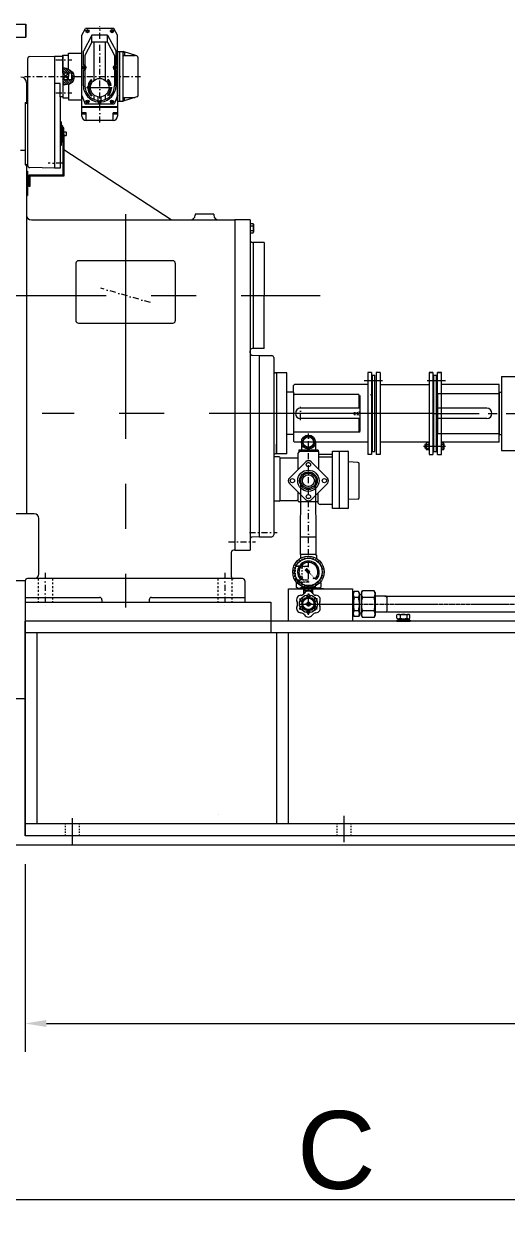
# Model space of a CAD drawing. Header units: millimetres. Extents: x 3 to 671030, y 2 to 511260.
# Drawn here: x 305350 to 331305, y 282249 to 347045 of the extents above; entities that cross this region are included whole.
import ezdxf

# ---------------------------------------------------------------- set-up
doc = ezdxf.new("R2010")
doc.units = ezdxf.units.MM
doc.header["$LTSCALE"] = 25.4
for name, pattern in [('CENTER', [50.8, 31.75, -6.35, 6.35, -6.35]), ('CHAIN', [0.7087, 0.4724, -0.0591, 0.1181, -0.0591]), ('DASHDOT', [25.4, 12.7, -6.35, 0, -6.35]), ('EB_DASH', [6, 3, -3]), ('虚线', [2, 1, -1])]:
    doc.linetypes.add(name, pattern=pattern)
doc.layers.get('Defpoints').update_dxf_attribs({"lineweight": 5})
for name, color, linetype, lineweight in [('CAXA1', 5, 'CENTER', 5), ('CAXA细实线层', 7, 'Continuous', 5), ('CAXA虚线层', 96, 'EB_DASH', 5), ('细实线层', 7, 'Continuous', 5)]:
    doc.layers.add(name, color=color, linetype=linetype, lineweight=lineweight)
doc.styles.add('Roman', font='arial.ttf')
doc.styles.get("Standard").update_dxf_attribs({"font": 'arial.ttf'})
doc.dimstyles.new('ISO-25', dxfattribs={"dimscale": 30, "dimtxt": 38.1, "dimasz": 38.1, "dimexe": 50.8, "dimexo": 50.8, "dimgap": 15.875, "dimtad": 1, "dimtih": 1, "dimtoh": 1, "dimdec": 1, "dimlfac": 0.03937, "dimdsep": 46, "dimtxsty": 'Standard', "dimcen": 63.5, "dimclrd": 7, "dimclre": 7, "dimclrt": 7, "dimadec": 0, "dimazin": 0, "dimtfac": 1, "dimtdec": 1, "dimtmove": 0, "dimatfit": 3, "dimfxl": 25.4, "dimlwd": 5, "dimlwe": 5, "dimarcsym": 0})

# ---------------------------------------------------------------- blocks, each defined once
blk = doc.blocks.new('*D43')
at = {"color": 7, "linetype": 'Continuous', "lineweight": 5, "transparency": 16777216}
for p, q in [((241070, 313059), (241070, 282249)), ((403198, 301325), (403198, 282249)), ((242213, 283773), (402055, 283773))]:
    blk.add_line(p, q, dxfattribs=at)
at = {"color": 7, "transparency": 16777216}
for points in [[(242213, 283963), (242213, 283582), (241070, 283773)], [(402055, 283963), (402055, 283582), (403198, 283773)]]:
    blk.add_solid(points, dxfattribs=at)
at = {"layer": 'Defpoints', "color": 0, "transparency": 16777216}
for p in [(241070, 314583), (403198, 302849), (403198, 283773)]:
    blk.add_point(p, dxfattribs=at)
at = {"color": 7, "lineweight": 5, "transparency": 16777216, "insert": (322134, 286416), "char_height": 4191, "attachment_point": 5, "style": 'Roman'}
blk.add_mtext('C', dxfattribs=at)
blk = doc.blocks.new('*D45')
at = {"color": 7, "linetype": 'Continuous', "lineweight": 5, "transparency": 16777216}
for p, q in [((305408, 301833), (305408, 291729)), ((370178, 301833), (370178, 291729)), ((306551, 293253), (369035, 293253))]:
    blk.add_line(p, q, dxfattribs=at)
at = {"color": 7, "transparency": 16777216}
for points in [[(306551, 293444), (306551, 293063), (305408, 293253)], [(369035, 293444), (369035, 293063), (370178, 293253)]]:
    blk.add_solid(points, dxfattribs=at)
at = {"layer": 'Defpoints', "color": 0, "transparency": 16777216}
for p in [(305408, 303357), (370178, 303357), (370178, 293253)]:
    blk.add_point(p, dxfattribs=at)
at = {"color": 7, "lineweight": 5, "transparency": 16777216, "insert": (337793, 295825), "char_height": 4191, "attachment_point": 5, "style": 'Roman'}
blk.add_mtext('A', dxfattribs=at)

msp = doc.modelspace()

# ---------------------------------------------------------------- hatches: boundary and pattern name
at = {"lineweight": 5, "ltscale": 2}
h = msp.add_hatch(dxfattribs=at)
h.set_pattern_fill('ANSI31', scale=25.4, angle=90, style=0)
h.set_pattern_definition([(135, (-4410106.21, 1945943.74), (-57.0246264, -57.0246264), [])])
edge = h.paths.add_edge_path()
edge.add_line((307440.31, 344403.1), (307440.31, 344672.7))
edge.add_spline(control_points=[(307440.32, 344672.7), (307537.62, 344722.59), (307953.14, 344554.36), (308021.96, 344308.34), (308024.06, 344225.29)], knot_values=[3.63089572, 3.63089572, 3.63089572, 3.63089572, 20.67694733, 29.39845866, 29.39845866, 29.39845866, 29.39845866], degree=3, periodic=0)
edge.add_line((308024.06, 344225.29), (307922.92, 344225.29))
edge.add_line((307922.92, 344225.29), (307922.92, 344403.1))
edge.add_line((307922.92, 344403.1), (307440.31, 344403.1))
edge = h.paths.add_edge_path()
edge.add_line((307745.11, 344047.5), (307922.92, 344047.5))
edge.add_line((307922.92, 344047.5), (307922.92, 344225.29))
edge.add_line((307922.92, 344225.29), (308024.06, 344225.29))
edge.add_spline(control_points=[(308024.06, 344225.29), (308025.71, 344159.61), (308001.11, 344020.68), (307929.47, 343824.28), (307577.59, 343769.66), (307440.32, 343754.06)], knot_values=[29.39845866, 29.39845866, 29.39845866, 29.39845866, 36.29649367, 44.02063396, 53.74173485, 53.74173485, 53.74173485, 53.74173485], degree=3, periodic=0)
edge.add_line((307440.31, 343754.06), (307440.31, 344033.59))
edge.add_line((307440.31, 344033.59), (307440.31, 344047.49))
edge.add_line((307440.31, 344047.49), (307745.11, 344047.49))
edge.add_line((307745.11, 344047.49), (307745.11, 344047.5))
at = {"linetype": 'Continuous', "lineweight": 5}
h = msp.add_hatch(color=7, dxfattribs=at)
h.paths.add_polyline_path([(320994.68, 317196.2), (320951.13, 317235.1), (320950.09, 317236.08), (320949, 317237), (320658.66, 317496.3), (320670.25, 317502.29), (320680.37, 317510.51), (320688.6, 317520.63), (320694.58, 317532.22)], flags=0)
h.paths.add_polyline_path([(320619.08, 317616.76), (320608.66, 317612.98), (320599.06, 317607.44), (320590.57, 317600.32), (320583.45, 317591.82), (320577.91, 317582.22), (320574.12, 317571.8), (320524.11, 317616.47), (320517.69, 317620.65), (320510.32, 317622.73), (320478.16, 317626.72), (320476.1, 317627.15), (320474.15, 317627.91), (320472.34, 317628.99), (320470.74, 317630.34), (320464.85, 317636.24), (320463.27, 317638.16), (320462.09, 317640.36), (320461.37, 317642.74), (320461.13, 317645.22), (320461.37, 317647.69), (320462.09, 317650.08), (320463.27, 317652.27), (320464.85, 317654.2), (320536.69, 317726.04), (320538.61, 317727.62), (320540.81, 317728.79), (320543.19, 317729.52), (320545.67, 317729.76), (320548.15, 317729.52), (320550.53, 317728.79), (320552.72, 317727.62), (320554.65, 317726.04), (320560.54, 317720.15), (320561.9, 317718.54), (320562.97, 317716.74), (320563.74, 317714.78), (320564.17, 317712.73), (320568.15, 317680.57), (320570.23, 317673.19), (320574.42, 317666.77)], flags=0)
msp.add_hatch(color=7, dxfattribs=at).paths.add_polyline_path([(320694.58, 317532.22), (320688.6, 317520.63), (320680.37, 317510.51), (320670.25, 317502.29), (320658.66, 317496.3), (320649.1, 317493.39), (320639.2, 317492.02), (320629.21, 317492.22), (320619.37, 317493.99), (320609.93, 317497.28), (320601.13, 317502), (320593.17, 317508.05), (320586.26, 317515.28), (320580.58, 317523.49), (320576.25, 317532.5), (320573.39, 317542.08), (320572.06, 317551.98), (320572.31, 317561.98), (320574.12, 317571.8), (320577.91, 317582.22), (320583.45, 317591.82), (320590.57, 317600.32), (320599.06, 317607.44), (320608.66, 317612.98), (320619.08, 317616.76), (320628.91, 317618.57), (320638.9, 317618.82), (320648.81, 317617.5), (320658.38, 317614.64), (320667.39, 317610.31), (320675.61, 317604.62), (320682.83, 317597.71), (320688.88, 317589.76), (320693.61, 317580.95), (320696.9, 317571.51), (320698.66, 317561.68), (320698.86, 317551.68), (320697.49, 317541.78)], flags=0)

# ---------------------------------------------------------------- linework, layer by layer
at = {"color": 7, "lineweight": 5}
for p, q in [((292619.41, 347044.69), (305446.41, 347044.69)), ((305446.41, 346333.49), (305446.41, 347044.69)), ((308448.69, 346451.6), (308651.89, 346799.58)), ((310175.89, 346799.58), (308651.89, 346799.58)), ((308705.23, 346677.66), (308743.33, 346677.66)), ((308705.23, 346677.66), (308705.23, 346652.26)), ((308743.33, 346677.66), (308743.33, 346715.76)), ((308743.33, 346715.76), (308768.73, 346715.76)), ((308768.73, 346715.76), (308768.73, 346677.66)), ((308768.73, 346677.66), (308806.83, 346677.66)), ((308806.83, 346677.66), (308806.83, 346652.26)), ((310020.95, 346652.26), (310020.95, 346677.66)), ((310020.95, 346677.66), (310059.05, 346677.66)), ((310059.05, 346677.66), (310059.05, 346715.76)), ((310059.05, 346715.76), (310084.45, 346715.76)), ((310084.45, 346715.76), (310084.45, 346677.66)), ((310084.45, 346677.66), (310122.55, 346677.66)), ((310122.55, 346664.96), (310122.55, 346677.66)), ((310122.55, 346677.66), (310122.55, 346652.26)), ((310379.09, 346451.6), (310175.89, 346799.58)), ((299032.91, 346333.49), (305446.41, 346333.49)), ((308448.69, 343455.67), (308448.69, 346451.6)), ((308994.79, 346456.68), (308535.05, 345580.38)), ((308994.79, 346075.68), (308615.01, 345351.78)), ((308743.33, 346652.26), (308705.23, 346652.26)), ((308743.33, 346614.16), (308743.33, 346652.26)), ((308768.73, 346614.16), (308743.33, 346614.16)), ((308806.83, 346652.26), (308768.73, 346652.26)), ((308768.73, 346652.26), (308768.73, 346614.16)), ((309832.99, 346456.68), (308994.79, 346456.68)), ((308994.79, 346075.68), (308994.79, 346456.68)), ((309832.99, 346075.68), (308994.79, 346075.68)), ((309109.09, 344016.33), (309109.09, 346075.68)), ((309718.69, 344016.33), (309718.69, 346075.68)), ((309832.99, 346075.68), (309832.99, 346456.68)), ((309832.99, 346456.68), (310292.73, 345580.38)), ((309832.99, 346075.68), (310212.78, 345351.78)), ((310059.05, 346652.26), (310020.95, 346652.26)), ((310059.05, 346614.16), (310059.05, 346652.26)), ((310084.45, 346614.16), (310059.05, 346614.16)), ((310071.75, 346614.16), (310084.45, 346614.16)), ((310122.55, 346652.26), (310084.45, 346652.26)), ((310084.45, 346652.26), (310084.45, 346614.16)), ((310379.09, 345562.6), (310379.09, 346451.6)), ((307440.31, 344403.1), (307440.31, 345368.29)), ((307440.31, 345368.29), (307745.11, 345368.29)), ((307745.11, 345476.24), (308448.69, 345476.24)), ((307745.11, 344611.24), (307745.11, 345476.24)), ((308535.05, 344823.93), (308535.05, 345580.38)), ((310292.73, 344823.93), (310292.73, 345580.38)), ((310379.09, 345562.6), (310673.73, 345562.6)), ((310379.09, 342887.98), (310379.09, 345562.6)), ((310470.53, 342887.98), (310470.53, 345562.6)), ((310495.93, 342887.98), (310495.93, 345562.6)), ((310673.73, 342887.98), (310673.73, 345562.6)), ((311413.2, 345327.32), (310673.73, 345562.6)), ((310673.73, 345524.11), (310749.93, 345524.11)), ((310673.73, 345374.6), (310749.93, 345374.6)), ((310749.93, 345524.11), (310749.93, 345374.6)), ((308545.21, 344711.7), (308545.21, 344749.8)), ((308545.21, 344749.8), (308570.61, 344749.8)), ((308570.61, 344749.8), (308570.61, 344711.7)), ((308615.01, 345351.78), (308615.03, 344812.43)), ((310212.78, 345351.78), (310212.76, 344812.43)), ((310257.17, 344711.7), (310257.17, 344749.8)), ((310257.17, 344749.8), (310282.57, 344749.8)), ((310282.57, 344749.8), (310282.57, 344711.7)), ((310673.73, 345359.4), (311312.36, 345359.4)), ((311483.99, 343220.08), (311483.99, 345230.5)), ((307922.92, 344403.1), (307440.31, 344403.1)), ((307922.92, 344047.5), (307922.92, 344403.1)), ((308507.11, 344711.7), (308545.21, 344711.7)), ((308507.11, 344711.7), (308507.11, 344686.3)), ((308545.21, 344686.3), (308507.11, 344686.3)), ((308535.05, 343728.72), (308535.05, 344574.07)), ((308545.21, 344648.2), (308545.21, 344686.3)), ((308570.61, 344648.2), (308545.21, 344648.2)), ((308570.61, 344711.7), (308608.71, 344711.7)), ((308608.71, 344686.3), (308570.61, 344686.3)), ((308570.61, 344686.3), (308570.61, 344648.2)), ((308608.71, 344711.7), (308608.71, 344686.3)), ((308615.03, 344585.57), (308615.06, 343728.72)), ((310212.75, 344585.57), (310212.72, 343728.72)), ((310219.07, 344711.7), (310257.17, 344711.7)), ((310219.07, 344711.7), (310219.07, 344686.3)), ((310257.17, 344686.3), (310219.07, 344686.3)), ((310257.17, 344648.2), (310257.17, 344686.3)), ((310282.57, 344648.2), (310257.17, 344648.2)), ((310282.57, 344711.7), (310320.67, 344711.7)), ((310320.67, 344686.3), (310282.57, 344686.3)), ((310282.57, 344686.3), (310282.57, 344648.2)), ((310292.73, 343728.72), (310292.73, 344574.07)), ((310320.67, 344711.7), (310320.67, 344686.3)), ((305484.51, 343882.39), (305484.51, 342790.19)), ((307922.92, 344047.5), (307440.31, 344047.5)), ((307440.31, 344033.59), (307440.31, 343082.29)), ((307745.11, 343807.73), (307745.11, 342974.34)), ((307795.91, 344047.04), (307795.91, 344047.5)), ((308448.69, 342092.96), (308448.69, 343455.67)), ((310086.96, 343619.5), (308705.56, 343619.5)), ((308780.06, 343572.38), (308835.1, 343572.38)), ((308790.94, 343745.6), (308847.04, 343745.6)), ((308949.1, 344053.01), (308990.68, 344017.13)), ((309878.69, 344053.01), (309837.11, 344017.13)), ((310036.84, 343745.6), (309980.74, 343745.6)), ((310047.73, 343572.38), (309992.68, 343572.38)), ((307440.31, 343082.29), (307745.11, 343082.29)), ((307745.11, 342974.34), (308448.69, 342974.34)), ((308448.69, 343205.48), (308639.19, 342735.58)), ((308705.23, 342882.9), (308743.33, 342882.9)), ((308705.23, 342882.9), (308705.23, 342857.5)), ((308743.33, 342857.5), (308705.23, 342857.5)), ((308743.33, 342882.9), (308743.33, 342921)), ((308743.33, 342921), (308768.73, 342921)), ((308743.33, 342819.4), (308743.33, 342857.5)), ((308768.73, 342819.4), (308743.33, 342819.4)), ((308768.73, 342921), (308768.73, 342882.9)), ((308768.73, 342882.9), (308806.83, 342882.9)), ((308806.83, 342857.5), (308768.73, 342857.5)), ((308768.73, 342857.5), (308768.73, 342819.4)), ((308806.83, 342882.9), (308806.83, 342857.5)), ((308899.84, 343245.71), (308876.88, 343229.01)), ((308876.88, 343229.01), (308986.53, 343186.83)), ((308944.23, 343277.98), (308967.05, 343294.96)), ((308967.05, 343294.96), (308986.53, 343186.83)), ((309109.09, 342990.33), (309109.09, 343222.67)), ((309330.1, 342853.88), (309330.1, 343126.19)), ((309363.09, 342868.77), (309401.19, 342868.77)), ((309363.09, 342868.77), (309363.09, 342843.37)), ((309401.19, 342843.37), (309363.09, 342843.37)), ((309401.19, 342868.77), (309401.19, 342906.87)), ((309401.19, 342906.87), (309426.59, 342906.87)), ((309401.19, 342805.27), (309401.19, 342843.37)), ((309426.59, 342805.27), (309401.19, 342805.27)), ((309426.59, 342906.87), (309426.59, 342868.77)), ((309426.59, 342868.77), (309464.69, 342868.77)), ((309464.69, 342843.37), (309426.59, 342843.37)), ((309426.59, 342843.37), (309426.59, 342805.27)), ((309464.69, 342868.77), (309464.69, 342843.37)), ((309497.68, 342853.88), (309497.68, 343126.19)), ((309718.69, 342990.33), (309718.69, 343222.67)), ((309860.73, 343294.96), (309841.26, 343186.83)), ((309950.91, 343229.01), (309841.26, 343186.83)), ((309883.56, 343277.98), (309860.73, 343294.96)), ((309927.94, 343245.71), (309950.91, 343229.01)), ((310020.95, 342882.9), (310059.05, 342882.9)), ((310020.95, 342882.9), (310020.95, 342857.5)), ((310059.05, 342857.5), (310020.95, 342857.5)), ((310059.05, 342882.9), (310059.05, 342921)), ((310059.05, 342921), (310084.45, 342921)), ((310059.05, 342819.4), (310059.05, 342857.5)), ((310084.45, 342819.4), (310059.05, 342819.4)), ((310084.45, 342921), (310084.45, 342882.9)), ((310084.45, 342882.9), (310122.55, 342882.9)), ((310122.55, 342857.5), (310084.45, 342857.5)), ((310084.45, 342857.5), (310084.45, 342819.4)), ((310122.55, 342882.9), (310122.55, 342857.5)), ((310379.09, 343205.48), (310188.59, 342735.58)), ((310379.09, 342887.98), (310673.73, 342887.98)), ((310379.09, 342887.98), (310379.09, 342092.96)), ((311413.2, 343123.26), (310673.73, 342887.98)), ((310673.73, 343091.18), (311312.36, 343091.18)), ((310673.73, 343075.98), (310749.93, 343075.98)), ((310673.73, 342926.47), (310749.93, 342926.47)), ((310749.93, 342926.47), (310749.93, 343075.98)), ((310379.09, 342583.18), (308448.69, 342583.18)), ((310379.09, 342557.78), (308448.69, 342557.78)), ((308695.07, 342265.68), (308448.69, 342265.68)), ((308470.28, 342265.68), (308470.28, 342189.48)), ((308673.48, 342189.48), (308470.28, 342189.48)), ((310188.59, 342735.58), (308639.19, 342735.58)), ((308673.48, 342265.68), (308673.48, 342189.48)), ((308695.07, 341846.58), (308695.07, 342265.68)), ((310132.71, 341846.58), (310132.71, 342265.68)), ((310379.09, 342265.68), (310132.71, 342265.68)), ((310154.3, 342265.68), (310154.3, 342189.48)), ((310357.5, 342189.48), (310154.3, 342189.48)), ((310357.5, 342265.68), (310357.5, 342189.48)), ((310132.71, 341846.58), (308695.07, 341846.58)), ((313256.91, 336503.69), (307478.41, 340272.08)), ((305484.51, 339488.19), (305484.51, 320692.19)), ((305738.51, 336503.69), (316685.91, 336503.69)), ((315555.61, 336808.49), (314539.61, 336808.49)), ((314539.61, 336808.49), (314539.61, 336757.69)), ((315555.61, 336808.49), (315555.61, 336757.69)), ((316685.91, 336503.69), (316685.91, 318723.69)), ((317498.71, 336503.69), (316685.91, 336503.69)), ((317498.71, 336503.69), (317498.71, 319306.77)), ((317498.71, 336311.28), (317669.71, 336311.28)), ((317498.71, 336311.28), (317498.71, 335807.09)), ((317669.71, 336311.28), (317689.21, 336277.51)), ((317498.71, 336185.24), (317669.71, 336185.24)), ((317498.71, 336059.19), (317498.71, 336059.19)), ((317498.71, 336059.19), (317498.71, 336059.19)), ((317498.71, 336059.19), (317498.71, 336059.19)), ((317498.71, 335933.14), (317669.71, 335933.14)), ((317498.71, 335807.09), (317669.71, 335807.09)), ((317669.71, 335807.09), (317689.21, 335840.87)), ((317689.21, 336277.51), (317689.21, 335840.87)), ((317663.81, 335297.19), (317625.71, 335297.19)), ((317663.81, 335297.19), (317663.81, 331068.93)), ((318248.01, 335297.19), (317663.81, 335297.19)), ((317663.81, 335297.19), (317663.81, 329582.19)), ((318248.01, 335297.19), (318248.01, 332439.69)), ((308138.81, 334182.86), (308138.81, 331075.76)), ((313345.81, 334309.86), (308265.81, 334309.86)), ((313472.81, 334182.86), (313472.81, 331075.76)), ((318248.01, 329582.19), (318248.01, 332439.69)), ((308265.81, 330948.76), (308285.98, 330948.76)), ((308285.98, 330948.76), (313345.81, 330948.76)), ((317498.71, 329347), (317498.71, 329455.19)), ((317619.07, 329220.17), (317981.31, 329201.19)), ((317663.81, 329582.19), (317625.71, 329582.19)), ((318248.01, 329582.19), (317663.81, 329582.19)), ((317981.31, 329201.19), (318667.11, 329201.19)), ((317981.31, 329201.19), (317981.31, 319452.58)), ((318768.71, 329099.59), (318768.71, 323757.88)), ((318921.11, 328274.09), (318870.31, 328274.09)), ((319479.91, 328274.09), (318921.11, 328274.09)), ((318921.11, 328274.09), (318921.11, 323905.29)), ((319479.91, 323905.29), (319479.91, 328274.09)), ((331011.51, 328084.5), (332154.51, 328084.5)), ((331011.51, 328084.5), (331011.51, 324094.99)), ((319835.51, 327232.69), (319479.91, 327232.69)), ((319835.51, 327232.69), (319479.91, 327232.69)), ((319835.51, 327232.69), (319835.51, 324946.69)), ((319835.51, 327232.69), (319835.51, 324946.69)), ((330884.51, 327232.74), (330884.51, 324946.74)), ((330884.51, 327232.74), (331011.51, 327232.74)), ((323340.71, 327105.69), (319886.31, 327105.69)), ((323340.71, 327105.69), (319886.31, 327105.69)), ((323340.71, 327105.69), (323340.71, 326369.09)), ((323340.71, 327105.69), (323340.71, 326369.09)), ((323391.51, 327054.89), (323391.51, 325124.49)), ((323391.51, 327054.89), (323391.51, 325124.49)), ((323975.71, 327105.69), (324026.51, 327054.89)), ((323975.71, 327105.69), (324026.51, 327054.89)), ((327582.51, 327169.24), (327582.51, 325010.24)), ((327582.51, 327169.24), (330884.51, 327169.24)), ((323391.51, 326369.09), (320216.51, 326369.09)), ((323391.51, 326369.09), (320470.51, 326369.09)), ((330224.11, 326369.14), (327582.51, 326369.14)), ((323391.51, 325810.29), (320216.51, 325810.29)), ((323391.51, 325810.29), (320453.97, 325810.29)), ((323340.71, 325810.29), (323340.71, 325073.69)), ((323340.71, 325810.29), (323340.71, 325073.69)), ((330224.11, 325810.34), (327582.51, 325810.34)), ((319835.4, 324946.69), (319479.91, 324946.69)), ((319835.51, 324946.69), (319479.91, 324946.69)), ((323340.71, 325073.69), (319886.31, 325073.69)), ((323340.71, 325073.69), (319886.31, 325073.69)), ((320459.64, 324850.08), (320283.66, 324545.28)), ((320811.59, 324850.08), (320459.64, 324850.08)), ((320987.57, 324545.28), (320811.59, 324850.08)), ((323340.71, 325073.69), (323391.51, 325124.49)), ((323340.71, 325073.69), (323391.51, 325124.49)), ((327582.51, 325010.24), (330884.51, 325010.24)), ((330884.51, 324946.74), (331011.51, 324946.74)), ((318921.11, 323905.29), (318921.11, 324438.69)), ((321154.49, 324113.57), (320116.73, 324113.57)), ((320116.73, 324113.57), (320116.73, 323982.87)), ((321194.06, 324037.28), (320116.73, 324037.28)), ((320254.61, 324545.28), (320254.61, 324113.57)), ((320283.66, 324545.28), (320459.64, 324240.48)), ((320459.64, 324240.48), (320811.59, 324240.48)), ((320811.59, 324240.48), (320987.57, 324545.28)), ((321016.61, 324545.28), (321016.61, 324113.57)), ((321154.49, 324113.57), (321154.49, 324037.28)), ((321194.06, 323076.55), (321194.06, 324037.28)), ((321932.69, 324052.57), (322745.49, 324052.57)), ((321932.69, 320976.63), (321932.69, 324052.57)), ((322299.46, 320976.63), (322299.46, 324052.57)), ((322796.29, 321027.43), (322796.29, 324001.77)), ((331011.51, 324094.99), (332154.51, 324094.99)), ((318768.71, 323803.69), (318768.71, 323757.88)), ((318768.71, 323757.88), (318768.71, 319554.18)), ((319060.81, 323757.88), (318768.71, 323757.88)), ((318921.11, 323905.29), (318870.31, 323905.29)), ((319479.91, 323905.29), (318921.11, 323905.29)), ((319111.61, 321421.08), (319111.61, 323707.08)), ((319111.61, 323707.08), (320077.17, 323707.08)), ((319611.86, 322611.24), (320491.93, 323491.31)), ((320077.17, 323076.55), (320077.17, 323968.47)), ((320779.3, 323491.31), (321659.36, 322611.24)), ((321194.06, 323902.91), (321932.69, 323902.91)), ((321932.69, 323731.32), (321194.06, 323731.32)), ((323295.05, 323447.72), (322796.29, 323481.43)), ((323366.11, 321558.34), (323366.11, 323371.69)), ((320491.93, 321443.81), (319611.86, 322323.87)), ((320779.3, 321443.81), (321659.36, 322323.87)), ((319111.61, 321408.38), (320016.02, 321408.38)), ((320077.17, 321398.22), (320077.17, 321858.57)), ((321138.87, 321803.38), (321138.87, 321322.02)), ((323295.05, 321482.32), (322796.29, 321448.61)), ((319060.81, 321370.28), (318768.71, 321370.28)), ((321138.87, 321322.02), (320153.37, 321322.02)), ((321932.69, 321195.02), (321265.87, 321195.02)), ((322299.46, 320976.63), (321932.69, 320976.63)), ((322745.49, 320976.63), (322299.46, 320976.63)), ((305890.91, 320692.19), (304468.51, 320692.19)), ((306144.91, 317453.69), (306144.91, 320438.19)), ((317981.31, 319452.58), (317619.07, 319433.59)), ((317981.31, 319960.58), (317981.31, 319452.58)), ((317981.31, 319452.58), (318667.11, 319452.58)), ((317498.71, 319306.77), (317498.71, 318723.69)), ((316482.72, 318596.69), (316482.72, 317326.69)), ((316685.91, 318723.69), (316609.72, 318723.69)), ((316685.91, 318723.69), (317498.71, 318723.69)), ((305408.31, 317072.69), (305408.31, 315929.69)), ((317092.31, 317199.69), (305535.31, 317199.69)), ((317219.31, 317072.69), (317219.31, 315929.69)), ((305408.31, 316183.69), (309408.81, 316183.69)), ((305408.31, 315929.69), (317219.31, 315929.69)), ((309535.81, 316056.69), (309535.81, 315929.69)), ((312075.81, 316056.69), (312075.81, 315929.69)), ((312202.81, 316183.69), (317219.31, 316183.69)), ((422698.86, 302848.68), (248756.92, 302848.68))]:
    msp.add_line(p, q, dxfattribs=at)
at = {"color": 7, "linetype": 'DASHDOT', "lineweight": 5}
for p, q in [((309413.89, 341740.97), (309413.89, 346908.22)), ((307060.72, 345114.29), (307908.18, 345114.29)), ((305367.9, 344225.29), (307440.31, 344225.29)), ((307440.31, 344225.29), (308392.46, 344225.29)), ((307440.31, 344225.29), (311610.49, 344225.29)), ((307060.72, 343336.29), (307908.18, 343336.29)), ((307400.78, 339551.69), (306648.64, 339551.69)), ((312139.59, 332050.53), (309472.03, 332828.56)), ((312139.59, 332050.53), (309472.03, 332828.56)), ((320216.51, 325734.09), (320216.51, 326445.29)), ((320635.61, 315241.32), (320635.61, 325007.35)), ((317470.11, 319681.18), (318952.05, 319681.18)), ((316338.22, 319168.19), (317791.82, 319168.19)), ((306487.81, 317508.45), (306487.81, 315598.32)), ((316139.81, 317508.45), (316139.81, 315598.32))]:
    msp.add_line(p, q, dxfattribs=at)
at = {"color": 7, "linetype": 'Continuous', "lineweight": 5}
for p, q in [((327125.2, 328299.63), (327328.4, 328299.63)), ((327328.4, 328299.54), (327125.2, 328299.54)), ((327379.31, 328147.14), (327513.93, 328147.14)), ((327582.51, 328299.63), (327785.71, 328299.63)), ((327785.71, 328299.54), (327582.51, 328299.54)), ((319886.31, 327639.14), (319835.51, 327588.34)), ((319835.51, 327232.74), (319835.51, 327588.34)), ((319835.51, 327232.74), (319835.51, 324946.74)), ((319835.51, 324946.74), (319835.51, 324591.14)), ((319886.31, 324540.34), (319835.51, 324591.14)), ((323823.31, 324540.34), (319886.31, 324540.34)), ((324077.17, 324032.34), (324211.79, 324032.34)), ((326896.71, 324413.34), (326896.71, 324210.14)), ((326962.64, 324413.34), (326896.71, 324413.34)), ((326962.64, 324210.14), (326896.71, 324210.14)), ((326962.64, 324168.76), (326962.64, 324454.72)), ((327109.91, 324502.39), (326977.93, 324502.39)), ((326977.93, 324407.06), (327109.91, 324407.06)), ((326977.93, 324216.42), (327109.91, 324216.42)), ((327109.91, 324121.1), (326977.93, 324121.1)), ((327125.2, 324168.76), (327125.2, 324454.72)), ((327785.71, 324502.39), (327785.71, 324121.1)), ((327905.04, 324502.39), (327785.71, 324502.39)), ((327785.71, 324413.34), (327785.71, 324210.14)), ((327905.04, 324407.06), (327785.71, 324407.06)), ((327905.04, 324216.42), (327785.71, 324216.42)), ((327905.04, 324121.1), (327785.71, 324121.1)), ((327920.33, 324454.72), (327920.33, 324168.76)), ((324026.51, 323879.94), (323823.31, 323879.94)), ((324483.57, 323879.94), (324280.37, 323879.94)), ((327125.2, 323880.03), (327328.4, 323880.03)), ((327582.51, 323880.03), (327785.71, 323880.03)), ((320216.54, 318494.52), (320216.54, 319407.48)), ((321054.61, 319427.75), (320216.62, 319427.75)), ((321054.74, 318494.52), (321054.74, 319427.75)), ((320263.19, 318494.52), (320203.9, 318460.29)), ((320203.9, 318460.29), (320203.9, 318281.37)), ((321008.21, 318494.52), (320263.19, 318494.52)), ((321008.21, 318494.52), (321067.5, 318460.29)), ((321008.21, 318494.52), (321067.5, 318460.29)), ((321067.5, 318460.29), (321067.5, 318281.1)), ((320330.14, 317860.74), (320276.26, 317914.63)), ((320536.69, 317726.04), (320464.85, 317654.2)), ((320470.74, 317630.34), (320464.85, 317636.24)), ((320478.16, 317626.72), (320510.32, 317622.73)), ((320524.11, 317616.47), (320574.12, 317571.8)), ((320560.54, 317720.15), (320554.65, 317726.04)), ((320564.17, 317712.73), (320568.15, 317680.57)), ((320574.42, 317666.77), (320619.08, 317616.76)), ((305408.31, 317080.9), (299188.84, 317080.9)), ((305408.31, 317072.67), (305408.31, 315929.67)), ((320004.37, 316994.11), (319967.68, 316972.93)), ((319967.68, 316972.93), (319967.68, 316739.51)), ((319967.68, 316972.93), (319967.68, 316739.51)), ((320330.14, 317250.09), (320276.26, 317196.2)), ((321266.68, 316994.31), (321303.72, 316972.93)), ((321303.72, 316972.93), (321303.72, 316739.51)), ((321303.72, 316972.93), (321303.72, 316739.51)), ((319568.58, 316640.81), (322997.63, 316640.81)), ((319568.58, 314913.72), (319568.58, 316640.81)), ((319568.72, 315066.33), (319568.72, 316640.81)), ((320051.5, 316691.12), (319967.68, 316739.51)), ((320051.5, 316691.12), (319967.68, 316739.51)), ((320051.5, 316691.12), (320451.32, 316691.12)), ((320134.05, 316691.12), (320134.05, 316640.59)), ((320276.29, 316791.05), (320276.29, 316739.51)), ((320394.17, 316377.56), (320394.17, 316717.21)), ((320876.77, 316539.41), (320394.17, 316539.41)), ((320451.32, 316539.41), (320451.32, 316731.19)), ((320635.47, 316374.31), (320540.15, 316209.21)), ((320730.79, 316209.21), (320540.15, 316209.21)), ((320635.47, 316691.81), (320635.47, 316526.14)), ((320635.47, 316374.31), (320730.79, 316209.21)), ((320819.62, 316539.41), (320819.62, 316731.19)), ((321219.44, 316691.12), (320819.62, 316691.12)), ((320876.77, 316377.56), (320876.77, 316717.21)), ((320994.65, 316791.05), (320994.65, 316739.51)), ((321137.35, 316691.12), (321137.35, 316640.59)), ((321219.44, 316691.12), (321303.26, 316739.51)), ((321219.9, 316691.12), (321303.72, 316739.51)), ((321219.9, 316691.12), (321303.72, 316739.51)), ((322997.63, 316640.81), (322997.63, 314913.7)), ((323048.31, 316323.37), (322997.63, 316323.37)), ((323048.31, 316323.34), (322997.63, 316323.34)), ((323048.31, 316412.27), (323096.71, 316496.09)), ((323048.31, 316412.24), (323096.7, 316496.06)), ((323048.31, 316412.27), (323048.31, 316247.17)), ((323048.31, 316412.24), (323048.31, 316247.14)), ((323048.31, 316247.14), (323048.31, 315243.84)), ((323330.12, 316496.06), (323096.7, 316496.06)), ((323330.12, 316496.09), (323096.71, 316496.09)), ((323378.51, 316412.27), (323330.12, 316496.09)), ((323378.51, 316412.24), (323330.12, 316496.06)), ((323378.51, 316412.27), (323378.51, 316323.37)), ((323378.51, 316412.24), (323378.51, 316323.34)), ((323480.11, 316323.34), (323378.51, 316323.34)), ((323378.51, 315243.84), (323378.51, 316323.34)), ((323480.11, 316450.59), (323535.71, 316546.89)), ((323480.11, 316450.56), (323535.71, 316546.86)), ((323480.11, 316450.59), (323480.11, 316323.37)), ((323480.11, 316450.56), (323480.11, 316323.34)), ((323480.11, 315205.52), (323480.11, 316323.34)), ((324161.11, 316546.89), (323535.71, 316546.89)), ((324161.11, 316546.86), (323535.71, 316546.86)), ((324216.71, 316450.59), (324161.11, 316546.89)), ((324216.71, 316450.56), (324161.11, 316546.86)), ((324216.71, 316450.59), (324216.71, 316259.87)), ((324216.71, 316450.59), (324216.71, 315205.52)), ((324817.48, 316259.87), (324216.71, 316259.87)), ((324817.48, 316259.84), (324216.71, 316259.84)), ((324737.83, 316247.17), (370905.24, 316247.14)), ((324851.71, 316200.55), (324817.48, 316259.84)), ((305408.31, 315929.67), (318362.4, 315929.67)), ((320162.53, 316101.26), (320353.18, 316101.26)), ((320162.53, 316101.26), (320257.85, 315936.16)), ((320162.53, 315555.16), (320257.85, 315720.26)), ((320162.53, 315555.16), (320353.18, 315555.16)), ((320254.47, 315828.21), (320444.97, 316158.17)), ((320444.97, 315498.26), (320254.47, 315828.21)), ((320254.61, 315828.21), (320445.11, 316158.17)), ((320445.11, 315498.26), (320254.61, 315828.21)), ((320257.85, 315936.16), (320353.18, 316101.26)), ((320353.18, 315555.16), (320257.85, 315720.26)), ((320444.97, 316158.17), (320825.97, 316158.17)), ((320445.11, 316158.17), (320826.11, 316158.17)), ((320574, 315839.39), (320620.23, 315830.99)), ((320574, 315817.04), (320620.23, 315825.44)), ((320579.59, 315838.37), (320579.59, 315818.05)), ((320619.69, 315843.99), (320596.35, 315835.33)), ((320619.69, 315812.44), (320596.35, 315821.1)), ((320619.69, 315843.99), (320628.36, 315867.33)), ((320626.47, 315837.22), (320619.69, 315843.99)), ((320626.47, 315819.21), (320619.69, 315812.44)), ((320619.69, 315812.44), (320628.36, 315789.1)), ((320632.7, 315843.45), (320620.23, 315830.99)), ((320620.23, 315830.99), (320620.23, 315825.44)), ((320632.7, 315812.97), (320620.23, 315825.44)), ((320624.29, 315889.68), (320632.7, 315843.45)), ((320624.29, 315766.75), (320632.7, 315812.97)), ((320645.63, 315884.09), (320625.31, 315884.09)), ((320625.31, 315772.33), (320645.63, 315772.33)), ((320638.24, 315843.45), (320632.7, 315843.45)), ((320632.7, 315812.97), (320638.24, 315812.97)), ((320646.65, 315889.68), (320638.24, 315843.45)), ((320650.71, 315830.99), (320638.24, 315843.45)), ((320638.24, 315812.97), (320650.71, 315825.44)), ((320646.65, 315766.75), (320638.24, 315812.97)), ((320651.25, 315843.99), (320642.58, 315867.33)), ((320651.25, 315812.44), (320642.58, 315789.1)), ((320651.25, 315843.99), (320644.48, 315837.22)), ((320644.48, 315819.21), (320651.25, 315812.44)), ((320696.94, 315839.39), (320650.71, 315830.99)), ((320650.71, 315825.44), (320650.71, 315830.99)), ((320696.94, 315817.04), (320650.71, 315825.44)), ((320651.25, 315843.99), (320674.59, 315835.33)), ((320651.25, 315812.44), (320674.59, 315821.1)), ((320691.35, 315838.37), (320691.35, 315818.05)), ((320825.97, 316158.17), (321016.47, 315828.21)), ((321016.47, 315828.21), (320825.97, 315498.26)), ((320826.11, 316158.17), (321016.61, 315828.21)), ((321016.61, 315828.21), (320826.11, 315498.26)), ((320917.77, 316101.26), (321013.09, 315936.16)), ((321108.41, 316101.26), (320917.77, 316101.26)), ((321013.09, 315720.26), (320917.77, 315555.16)), ((321108.41, 315555.16), (320917.77, 315555.16)), ((321108.41, 316101.26), (321013.09, 315936.16)), ((321108.41, 315555.16), (321013.09, 315720.26)), ((323330.12, 316187.51), (323096.7, 316187.51)), ((324161.11, 316187.51), (323535.71, 316187.51)), ((324851.71, 316200.55), (324851.71, 315455.53)), ((370167.31, 314913.84), (305408.31, 314913.67)), ((305408.31, 303356.68), (305408.31, 314913.67)), ((323734.59, 314913.7), (320051.76, 314913.7)), ((320825.97, 315498.26), (320444.97, 315498.26)), ((320826.11, 315498.26), (320445.11, 315498.26)), ((320730.79, 315447.21), (320540.15, 315447.21)), ((320635.47, 315282.11), (320540.15, 315447.21)), ((320635.47, 315282.11), (320730.79, 315447.21)), ((323048.94, 315332.74), (322997.63, 315332.74)), ((323048.31, 315243.84), (323048.31, 315408.94)), ((323048.31, 315243.84), (323096.7, 315160.02)), ((323330.12, 315468.63), (323096.7, 315468.63)), ((323330.12, 315160.02), (323096.7, 315160.02)), ((323378.51, 315243.84), (323330.12, 315160.02)), ((323480.11, 315332.74), (323378.51, 315332.74)), ((323378.51, 315332.74), (323378.51, 315243.84)), ((323480.11, 315332.74), (323480.11, 315205.52)), ((323480.11, 315205.52), (323535.71, 315109.22)), ((324161.11, 315468.63), (323535.71, 315468.63)), ((324161.11, 315109.22), (323535.71, 315109.22)), ((324216.71, 315205.52), (324161.11, 315109.22)), ((324817.48, 315396.24), (324216.71, 315396.24)), ((324216.71, 315205.52), (324216.71, 315396.24)), ((324774.65, 315408.94), (370905.24, 315408.94)), ((324851.71, 315455.53), (324817.48, 315396.24)), ((325387.29, 314964.47), (326098.49, 314964.47)), ((325387.29, 314964.47), (325387.29, 314913.67)), ((325387.29, 314913.67), (326098.49, 314913.67)), ((325390.94, 315066.62), (325390.94, 315243.32)), ((325438.09, 315045.9), (325438.09, 314964.47)), ((325478.93, 315269.27), (326006.86, 315269.27)), ((325478.93, 315040.67), (326006.86, 315040.67)), ((325566.92, 315243.32), (325566.92, 315066.62)), ((325918.87, 315243.32), (325918.87, 315066.62)), ((326047.69, 315045.9), (326047.69, 314964.47)), ((326094.84, 315066.62), (326094.84, 315243.32)), ((326098.49, 314964.47), (326098.49, 314913.67)), ((305662.31, 314278.8), (305408.31, 314278.8)), ((370178.31, 314278.68), (305408.31, 314278.68)), ((306043.31, 303991.68), (306043.31, 314278.68)), ((305408.31, 310730.9), (304773.31, 310730.9)), ((370178.31, 303991.86), (305408.31, 303991.68)), ((370178.31, 303356.68), (305408.31, 303356.68))]:
    msp.add_line(p, q, dxfattribs=at)
at = {"color": 7, "linetype": '虚线', "lineweight": 5, "ltscale": 1.5}
for p, q in [((323066.47, 326089.69), (323095.8, 326140.49)), ((323095.8, 326038.89), (323066.47, 326089.69)), ((323095.8, 326038.89), (323095.8, 326140.49)), ((323095.8, 326140.49), (323292.53, 326140.49)), ((323095.8, 326038.89), (323292.53, 326038.89)), ((323292.53, 326140.49), (323391.51, 326197.64)), ((323292.53, 326140.49), (323292.53, 326038.89)), ((323292.53, 326038.89), (323391.51, 325981.74))]:
    msp.add_line(p, q, dxfattribs=at)
at = {"color": 7, "linetype": '虚线', "lineweight": 5, "ltscale": 4}
for p, q in [((306106.81, 317199.69), (306106.81, 315929.69)), ((306868.81, 317199.69), (306868.81, 315929.69)), ((315758.81, 317199.69), (315758.81, 315929.69)), ((316520.81, 317199.69), (316520.81, 315929.69))]:
    msp.add_line(p, q, dxfattribs=at)
at = {"color": 7, "linetype": 'CHAIN', "lineweight": 5, "ltscale": 15}
msp.add_line((320163.32, 315828.21), (370432.35, 315828.04), dxfattribs=at)
at = {"color": 7, "lineweight": 5}
for centre, radius in [((308756.03, 346664.96), 83.82), ((310071.75, 346664.96), 83.82), ((308557.91, 344699), 83.82), ((310269.87, 344699), 83.82), ((309413.89, 343619.5), 500.38), ((308813.29, 343658.99), 44.57), ((308756.03, 342870.2), 83.82), ((309413.89, 342856.07), 83.82), ((310071.75, 342870.2), 83.82), ((320635.61, 324545.28), 381), ((320635.61, 324545.28), 279.4), ((320635.61, 323328.62), 114.3), ((320634.36, 322465.02), 571.5), ((320635.61, 322465.02), 472.44), ((320635.61, 322467.56), 406.4), ((320635.61, 322467.56), 317.5), ((319774.55, 322467.56), 114.3), ((321496.67, 322467.56), 114.3), ((320635.61, 321606.5), 114.3)]:
    msp.add_circle(centre, radius, dxfattribs=at)
at = {"color": 7, "linetype": 'Continuous', "lineweight": 5}
for centre, radius in [((320635.47, 317555.41), 844.55), ((320635.47, 317555.41), 736.6), ((320635.47, 317555.41), 63.5), ((320933.17, 317217.14), 25.4), ((320933.17, 317217.14), 12.7), ((320635.56, 315840.29), 482.6), ((320635.7, 315840.29), 482.6), ((320635.47, 315828.21), 330.2), ((320635.56, 315840.29), 304.8), ((320635.7, 315840.29), 304.8), ((320635.47, 315828.21), 101.6)]:
    msp.add_circle(centre, radius, dxfattribs=at)
at = {"color": 7, "lineweight": 5}
for centre, radius, start, end in [((308557.91, 344699), 127, 259.6302402, 100.3697598), ((310269.87, 344699), 127, 79.6302402, 280.3697598), ((311382.39, 345230.5), 101.6, 0, 72.3498758), ((305179.71, 343882.39), 304.8, 0, 90), ((309413.89, 343728.72), 878.84, 180, 264.5289181), ((309413.89, 343728.72), 798.83, 180, 263.9790073), ((309413.89, 343619.5), 635.58, 184.2516096, 216.0227023), ((309413.89, 343619.5), 635.58, 136.9945862, 168.5564195), ((309413.89, 343619.5), 580.71, 184.6542465, 216.0227023), ((309413.89, 343619.5), 580.71, 136.7849464, 167.4581571), ((309413.89, 343728.72), 878.84, 275.4710819, 0), ((309413.89, 343728.72), 798.83, 276.0209927, 0), ((309413.89, 343619.5), 580.71, 12.5418429, 43.2150536), ((309413.89, 343619.5), 635.58, 11.4435805, 43.0054138), ((309413.89, 343619.5), 580.71, 323.9772977, 355.3457535), ((309413.89, 343619.5), 635.58, 323.9772977, 355.7483904), ((311382.39, 343220.08), 101.6, 287.6501242, 0), ((308695.07, 342092.96), 246.38, 180, 270), ((310132.71, 342092.96), 246.38, 270, 0), ((305611.51, 339551.69), 127, 210.1369763, 233.1301024), ((305738.51, 336757.69), 254, 180, 270), ((314285.61, 336757.69), 254, 270, 0), ((315809.61, 336757.69), 254, 180, 270), ((317577.62, 336248.26), 111.6, 325.6157633, 25.6158227), ((317272.07, 336059.19), 417.14, 342.4120464, 17.5879536), ((317577.62, 335870.12), 111.6, 334.3841773, 34.3842367), ((317625.71, 335424.19), 127, 180, 270), ((308265.81, 334182.86), 127, 90, 180), ((313345.81, 334182.86), 127, 0, 90), ((308265.81, 331075.76), 127, 180, 270), ((313345.81, 331075.76), 127, 270, 0), ((317625.71, 329455.19), 127, 90, 180), ((317625.71, 329347), 127, 180, 267), ((318667.11, 329099.59), 101.6, 0, 90), ((318870.31, 328375.69), 101.6, 180, 270), ((319886.31, 327156.49), 50.8, 180, 270), ((320216.51, 326089.69), 279.4, 90, 270), ((330224.11, 326089.74), 279.4, 270, 90), ((319886.31, 325022.89), 50.8, 90, 180), ((320635.61, 322564.08), 1511.35, 110.1566432, 111.6848016), ((322745.49, 324001.77), 50.8, 0, 90), ((318870.31, 323803.69), 101.6, 90, 180), ((319060.81, 323707.08), 50.8, 360, 90), ((320635.61, 323347.62), 203.2, 45, 135), ((323289.91, 323371.69), 76.2, 0, 86.1339127), ((319755.55, 322467.56), 203.2, 135, 225), ((321515.68, 322467.56), 203.2, 315, 45), ((319060.81, 321421.08), 50.8, 270, 0), ((320016.02, 321332.18), 76.2, 25.6788864, 90.000165), ((320635.61, 321587.49), 203.2, 225, 315), ((323289.91, 321558.34), 76.2, 273.8660874, 0), ((320153.37, 321398.22), 76.2, 205.6793308, 270), ((321265.87, 321322.02), 127, 180, 270), ((322745.49, 321027.43), 50.8, 270, 0), ((305890.91, 320438.19), 254, 0, 90), ((318667.11, 319554.18), 101.6, 270, 0), ((317625.71, 319306.77), 127, 93, 180), ((316609.72, 318596.69), 127, 90, 180), ((305535.31, 317072.69), 127, 90, 180), ((305890.91, 317453.69), 254, 270, 0), ((316609.72, 317326.69), 127, 180, 270), ((317092.31, 317072.69), 127, 0, 90), ((309408.81, 316056.69), 127, 0, 90), ((312202.81, 316056.69), 127, 90, 180)]:
    msp.add_arc(centre, radius, start, end, dxfattribs=at)
at = {"color": 7, "linetype": 'Continuous', "lineweight": 5}
for centre, radius, start, end in [((327044.58, 324454.72), 81.93, 144.4299904, 215.5700096), ((327267.44, 324311.74), 304.8, 161.7760856, 198.2239144), ((327044.58, 324168.76), 81.93, 144.4299904, 215.5700096), ((327043.27, 324454.72), 81.93, 324.4299904, 35.5700096), ((326820.4, 324311.74), 304.8, 341.7760856, 18.2239144), ((327043.27, 324168.76), 81.93, 324.4299904, 35.5700096), ((327838.4, 324454.72), 81.93, 324.4299904, 35.5700096), ((327615.53, 324311.74), 304.8, 341.7760856, 18.2239144), ((327838.4, 324168.76), 81.93, 324.4299904, 35.5700096), ((320473.83, 317645.22), 12.7, 135.0000001, 225), ((320479.72, 317639.32), 12.7, 225.0000001, 262.9297877), ((320507.19, 317597.52), 25.4, 48.2320247, 82.9297878), ((320545.67, 317717.06), 12.7, 45, 135), ((320551.56, 317711.17), 12.7, 7.0702123, 45), ((320593.36, 317683.69), 25.4, 187.0702123, 221.7679753), ((305535.31, 317072.67), 127, 90, 180), ((320121.98, 316961.32), 270.2, 235.1748168, 304.8251832), ((320121.98, 316961.32), 270.2, 235.1748168, 304.8251832), ((320250.52, 316050.46), 254, 94.0555202, 205.9444798), ((320214.59, 316557.19), 254, 274.0555202, 325.9444798), ((320635.7, 318049.95), 1358.83, 254.6628264, 262.2015142), ((320514.82, 316240.17), 299.24, 66.2226839, 113.7773161), ((320635.47, 316272.71), 254, 34.0555202, 145.9444798), ((320756.12, 316238.58), 300.7, 66.3452888, 113.6547112), ((320635.24, 318049.95), 1358.83, 277.7984858, 285.3371736), ((321056.35, 316557.19), 254, 214.0555202, 265.9444798), ((321148.96, 316961.32), 270.2, 235.1748168, 304.8251832), ((321020.42, 316050.46), 254, 334.0555202, 85.9444798), ((323318.51, 316341.81), 270.2, 145.1748168, 214.8251832), ((323108.31, 316341.81), 270.2, 325.1748168, 34.8251832), ((323798.32, 316367.21), 318.21, 145.6157525, 214.3842475), ((323898.5, 316367.21), 318.21, 325.6157525, 34.3842475), ((320250.52, 315605.96), 254, 154.0555202, 265.9444798), ((319793.72, 315828.21), 254, 334.0555202, 25.9444798), ((321020.42, 315605.96), 254, 274.0555202, 25.9444798), ((321477.22, 315828.21), 254, 154.0555202, 205.9444798), ((324407.14, 315828.1), 1358.83, 164.6628264, 180), ((324407.14, 315828.04), 1358.83, 180, 195.3371736), ((322019.67, 315828.1), 1358.83, 0, 15.3371736), ((322019.67, 315828.04), 1358.83, 344.6628264, 0), ((324669.54, 315828.1), 1189.43, 162.4120462, 180), ((324669.54, 315828.04), 1189.43, 180, 197.5879538), ((323027.28, 315828.1), 1189.43, 0, 17.5879538), ((323027.28, 315828.04), 1189.43, 342.4120462, 0), ((320214.59, 315099.24), 254, 34.0555202, 85.9444798), ((320635.47, 315383.71), 254, 214.0555202, 325.9444798), ((321056.35, 315099.24), 254, 94.0555202, 145.9444798), ((323318.51, 315314.32), 270.2, 145.1748168, 214.8251832), ((323108.31, 315314.32), 270.2, 325.1748168, 34.8251832), ((323798.32, 315288.92), 318.21, 145.6157525, 214.3842475), ((323898.5, 315288.92), 318.21, 325.6157525, 34.3842475), ((325478.93, 315107.14), 162.13, 57.1327678, 122.8672322), ((325478.93, 315202.8), 162.13, 237.1327678, 302.8672322), ((325742.89, 314659.67), 609.6, 73.2213451, 106.7786549), ((325742.89, 315650.27), 609.6, 253.2213451, 286.7786549), ((326006.86, 315107.14), 162.13, 57.1327678, 122.8672322), ((326006.86, 315202.8), 162.13, 237.1327678, 302.8672322)]:
    msp.add_arc(centre, radius, start, end, dxfattribs=at)
at = {"color": 7, "lineweight": 5}
msp.add_open_spline([(307440.32, 344672.7), (307537.62, 344722.59), (308064.38, 344509.33), (308026.78, 344091.04), (307929.47, 343824.28), (307577.59, 343769.66), (307440.32, 343754.06)], degree=3, knots=[3.63089572, 3.63089572, 3.63089572, 3.63089572, 20.67694733, 36.29649367, 44.02063396, 53.74173485, 53.74173485, 53.74173485, 53.74173485], dxfattribs=at)
at = {"layer": 'CAXA1', "linetype": 'CENTER', "lineweight": 5, "ltscale": 15}
for p, q in [((310805.81, 336808.73), (310805.81, 315649.93)), ((239592.34, 332439.69), (321272.24, 332439.69)), ((327401.38, 326089.74), (306319.7, 326089.74))]:
    msp.add_line(p, q, dxfattribs=at)
at = {"layer": 'CAXA1', "linetype": 'CENTER', "lineweight": 5, "ltscale": 3}
for p, q in [((323631.65, 327867.74), (324614.84, 327867.74)), ((327027.1, 327867.74), (328007.32, 327867.74)), ((321969, 326089.74), (321257.8, 326089.74)), ((327401.38, 326089.74), (381718.06, 326089.74)), ((327996.53, 324311.74), (326820.51, 324311.74)), ((327989.71, 324311.74), (326832.95, 324311.74)), ((327140.49, 324311.74), (326886.44, 324311.74)), ((320309.2, 315828.21), (320961.74, 315828.21)), ((320813.27, 315828.21), (320457.67, 315828.21)), ((307948.25, 302886.23), (307948.25, 304309.71)), ((315798.79, 304499.74), (315798.79, 304502.39)), ((322553.25, 303005.14), (322553.25, 304428.62))]:
    msp.add_line(p, q, dxfattribs=at)
at = {"layer": 'CAXA细实线层', "color": 7, "lineweight": 5}
for p, q in [((323823.31, 328299.54), (323823.31, 323880.03)), ((323975.6, 328299.54), (323823.31, 328299.54)), ((324026.51, 328299.54), (323823.31, 328299.54)), ((324026.51, 328299.54), (324026.51, 323879.94)), ((324077.17, 324032.34), (324077.17, 328147.14)), ((324077.17, 328147.14), (324211.79, 328147.14)), ((324211.79, 324032.34), (324211.79, 328147.14)), ((324280.37, 328299.54), (324280.37, 323879.94)), ((324483.57, 328299.54), (324280.37, 328299.54)), ((324483.57, 328299.54), (324483.57, 323879.94)), ((327125.2, 328299.63), (327125.2, 323880.03)), ((327328.4, 328299.63), (327328.4, 323880.03)), ((327379.31, 324032.34), (327379.31, 328147.14)), ((327513.93, 324032.34), (327513.93, 328147.14)), ((327582.51, 323879.94), (327582.51, 328299.54)), ((327785.71, 323880.03), (327785.71, 328299.63)), ((323823.31, 327639.14), (319886.31, 327639.14)), ((327125.2, 327626.44), (324483.57, 327626.44)), ((330884.51, 327639.14), (327785.71, 327639.14)), ((330884.51, 324540.34), (330884.51, 327639.14)), ((324483.57, 324553.04), (327125.2, 324553.04)), ((326962.64, 324398.1), (326896.71, 324398.1)), ((326962.64, 324225.38), (326896.71, 324225.38)), ((327379.31, 324032.34), (327513.93, 324032.34)), ((330884.51, 324540.34), (327785.71, 324540.34)), ((320216.54, 318772.61), (320229.21, 322467.56)), ((321054.74, 318792.89), (321041.98, 322462.7)), ((305408.31, 316564.53), (305408.31, 303356.68)), ((318362.4, 315929.63), (318616.4, 315929.63)), ((318616.4, 315929.63), (318616.4, 314299.03)), ((318933.89, 303991.68), (318933.89, 314278.77)), ((319568.89, 303991.68), (319568.89, 314278.77)), ((327595.11, 314278.8), (323912.11, 314278.8))]:
    msp.add_line(p, q, dxfattribs=at)
at = {"layer": 'CAXA细实线层', "color": 7, "linetype": 'Continuous', "lineweight": 5}
for p, q in [((320133.72, 317634.88), (320058.46, 317646.8)), ((320152.33, 317712.4), (320079.86, 317735.94)), ((320182.84, 317786.04), (320114.94, 317820.64)), ((320224.49, 317854.01), (320162.84, 317898.8)), ((320276.26, 317914.63), (320222.38, 317968.51)), ((320336.88, 317966.4), (320292.09, 318028.04)), ((320404.84, 318008.05), (320370.25, 318075.94)), ((320478.49, 318038.55), (320454.94, 318111.02)), ((320556, 318057.16), (320544.08, 318132.42)), ((320714.94, 318057.16), (320726.86, 318132.42)), ((320792.45, 318038.55), (320816, 318111.02)), ((320866.1, 318008.05), (320900.69, 318075.94)), ((320934.07, 317966.4), (320978.85, 318028.04)), ((320994.68, 317914.63), (321048.56, 317968.51)), ((321046.45, 317854.01), (321108.1, 317898.8)), ((321088.1, 317786.04), (321156, 317820.64)), ((321118.61, 317712.4), (321191.08, 317735.94)), ((321137.22, 317634.88), (321212.48, 317646.8)), ((320133.72, 317475.95), (320058.46, 317464.03)), ((320152.33, 317398.43), (320079.86, 317374.89)), ((320182.84, 317324.79), (320114.94, 317290.19)), ((320224.49, 317256.82), (320162.84, 317212.03)), ((320276.26, 317196.2), (320222.38, 317142.32)), ((320994.68, 317196.2), (321048.56, 317142.32)), ((321046.45, 317256.82), (321108.1, 317212.03)), ((321088.1, 317324.79), (321156, 317290.19)), ((321118.61, 317398.43), (321191.08, 317374.89)), ((321137.22, 317475.95), (321212.48, 317464.03)), ((321451.08, 316640.59), (320102.36, 316640.59)), ((321451.08, 316640.59), (320102.36, 316640.59))]:
    msp.add_line(p, q, dxfattribs=at)
for radius in [584.2, 508]:
    msp.add_arc((320635.47, 317555.41), radius, 315, 225, dxfattribs=at)
at = {"layer": 'CAXA虚线层', "color": 7, "linetype": 'EB_DASH', "lineweight": 5}
for p, q in [((320013.18, 317859.52), (319916.88, 317803.92)), ((319916.88, 317803.92), (319916.88, 317178.52)), ((320013.18, 317859.52), (320635.7, 317859.52)), ((320276.29, 317803.92), (320276.29, 317178.52)), ((319916.88, 317178.52), (320013.18, 317122.92)), ((320051.5, 317021.32), (320004.37, 316994.11)), ((320013.18, 317122.92), (320635.7, 317122.92)), ((320051.5, 317021.32), (320635.7, 317021.32)), ((320140.4, 317122.92), (320140.4, 317021.32)), ((320276.29, 316972.93), (320276.29, 316791.05)), ((320432.27, 316742.61), (320432.27, 316821.01)), ((320838.67, 316742.61), (320432.27, 316742.61)), ((320635.7, 316691.12), (320451.32, 316691.12)), ((320635.7, 316691.12), (320820.08, 316691.12)), ((320838.67, 316742.61), (320838.67, 316821.01)), ((307567.25, 303356.68), (307567.25, 303991.68)), ((308329.25, 303356.68), (308329.25, 303991.68)), ((322172.25, 303356.68), (322172.25, 303991.68)), ((322934.25, 303356.68), (322934.25, 303991.68))]:
    msp.add_line(p, q, dxfattribs=at)
msp.add_circle((320635.47, 317555.41), 762, dxfattribs=at)
for centre, radius, start, end in [((320096.58, 317541.31), 318.21, 55.6157525, 124.3842475), ((320635.7, 316670.09), 1189.43, 90, 107.5879538), ((320096.58, 317441.13), 318.21, 235.6157525, 304.3842475), ((320121.98, 316751.12), 270.2, 55.1748168, 115.8317189), ((320635.7, 318312.35), 1189.43, 252.4120462, 270), ((320635.7, 315662.49), 1358.83, 90, 105.3371735), ((320635.7, 318049.95), 1358.83, 262.2015142, 270), ((320635.7, 318049.95), 1358.83, 270, 277.7984858)]:
    msp.add_arc(centre, radius, start, end, dxfattribs=at)
at = {"layer": '细实线层', "color": 7, "lineweight": 5}
for p, q in [((305446.41, 347044.69), (305446.41, 346333.49)), ((305535.31, 345167.42), (305535.31, 341139.19)), ((305660.1, 345294.4), (306983.11, 345317.49)), ((306983.11, 345317.49), (306983.11, 341139.19)), ((306983.11, 345317.49), (306983.11, 341139.19)), ((306983.11, 345317.49), (307440.31, 345317.49)), ((307440.31, 345317.49), (307440.31, 344225.29)), ((307440.31, 344403.1), (307745.11, 344047.49)), ((307440.31, 344047.49), (307745.11, 344403.09)), ((307440.31, 344225.29), (307440.31, 343133.09)), ((307745.11, 344403.09), (307745.11, 344225.29)), ((307745.11, 344047.49), (307745.11, 344225.29)), ((307287.91, 343855.2), (306983.11, 343855.2)), ((307287.91, 343133.09), (307287.91, 343855.2)), ((305408.31, 342815.59), (305408.31, 341139.19)), ((305408.31, 342815.59), (305484.51, 342815.59)), ((305408.31, 342790.19), (305497.21, 342790.19)), ((307287.91, 343133.09), (307287.91, 341139.19)), ((307440.31, 343133.09), (307287.91, 343133.09)), ((307338.71, 341774.19), (307287.91, 341774.19)), ((307338.71, 341774.19), (307338.71, 341139.19)), ((307402.21, 341583.69), (307338.71, 341583.69)), ((307427.61, 341558.29), (307402.21, 341583.69)), ((307402.21, 340694.69), (307402.21, 341583.69)), ((307427.61, 341139.19), (307427.61, 341558.29)), ((305408.31, 341139.19), (305408.31, 339462.79)), ((305535.31, 341139.19), (305535.31, 339447.76)), ((306983.11, 341139.19), (306983.11, 339297.69)), ((306983.11, 341139.19), (306983.11, 339297.69)), ((307287.91, 341139.19), (307287.91, 339297.69)), ((307338.71, 341139.19), (307338.71, 340504.19)), ((307478.41, 341456.69), (307427.61, 341456.69)), ((307427.61, 341139.19), (307427.61, 340720.09)), ((307427.61, 341139.19), (307427.61, 338903.99)), ((307478.41, 341139.19), (307478.41, 341456.69)), ((307478.41, 341247.14), (307585.09, 341247.14)), ((307478.41, 341031.24), (307478.41, 341247.14)), ((307478.41, 341139.19), (307478.41, 338853.19)), ((307585.09, 341031.24), (307478.41, 341031.24)), ((307605.41, 341226.82), (307605.41, 341051.56)), ((305154.31, 340250.19), (305408.31, 340250.19)), ((307338.71, 340504.19), (307287.91, 340504.19)), ((307338.71, 340504.19), (307287.91, 340504.19)), ((307402.21, 340694.69), (307338.71, 340694.69)), ((307402.21, 340694.69), (307427.61, 340720.09)), ((305408.31, 339488.19), (305497.21, 339488.19)), ((305408.31, 339462.79), (305484.51, 339462.79)), ((305484.51, 339132.59), (305484.51, 337811.79)), ((305484.51, 339132.59), (305535.31, 339132.59)), ((305535.31, 339132.59), (305535.31, 337811.79)), ((305598.81, 338903.99), (305598.81, 338297.72)), ((307427.61, 338903.99), (305598.81, 338903.99)), ((306983.11, 339297.69), (305660.1, 339320.78)), ((307287.91, 339297.69), (306983.11, 339297.69)), ((305649.61, 338297.72), (305598.81, 338297.72)), ((305649.61, 338853.19), (305649.61, 338297.72)), ((307478.41, 338853.19), (305649.61, 338853.19)), ((305484.51, 337811.79), (305535.31, 337811.79))]:
    msp.add_line(p, q, dxfattribs=at)
for centre, radius, start, end in [((305662.31, 345167.42), 127, 91, 180), ((305497.21, 342828.29), 38.1, 270, 0), ((307585.09, 341226.82), 20.32, 0, 90), ((307585.09, 341051.56), 20.32, 270, 0), ((305497.21, 339450.09), 38.1, 0, 90), ((305662.31, 339447.76), 127, 180, 269)]:
    msp.add_arc(centre, radius, start, end, dxfattribs=at)

# ---------------------------------------------------------------- dimensions: what is measured, and where the dimension line sits
at = {"color": 7, "lineweight": 5}
dim = msp.add_linear_dim(base=(403198.32, 283772.98), p1=(241070.12, 314583.49), p2=(403198.32, 302848.68), text='C', dimstyle='ISO-25', override={"dimscale": 30, "dimtxt": 139.7, "dimpost": '\\X', "dimtxsty": 'Roman', "dimtmove": 1}, dxfattribs=at)
dim.commit()
dim.dimension.update_dxf_attribs({"geometry": '*D43', "text_midpoint": (322134.22, 283772.98), "dimtype": 160})
dim = msp.add_linear_dim(base=(370178.31, 293253.25), p1=(305408.31, 303356.68), p2=(370178.31, 303356.68), text='A', dimstyle='ISO-25', override={"dimscale": 30, "dimtxt": 139.7, "dimpost": '\\X', "dimtxsty": 'Roman', "dimtmove": 1}, dxfattribs=at)
dim.commit()
dim.dimension.update_dxf_attribs({"geometry": '*D45', "text_midpoint": (337793.31, 295825)})

doc.saveas('drawing.dxf')
